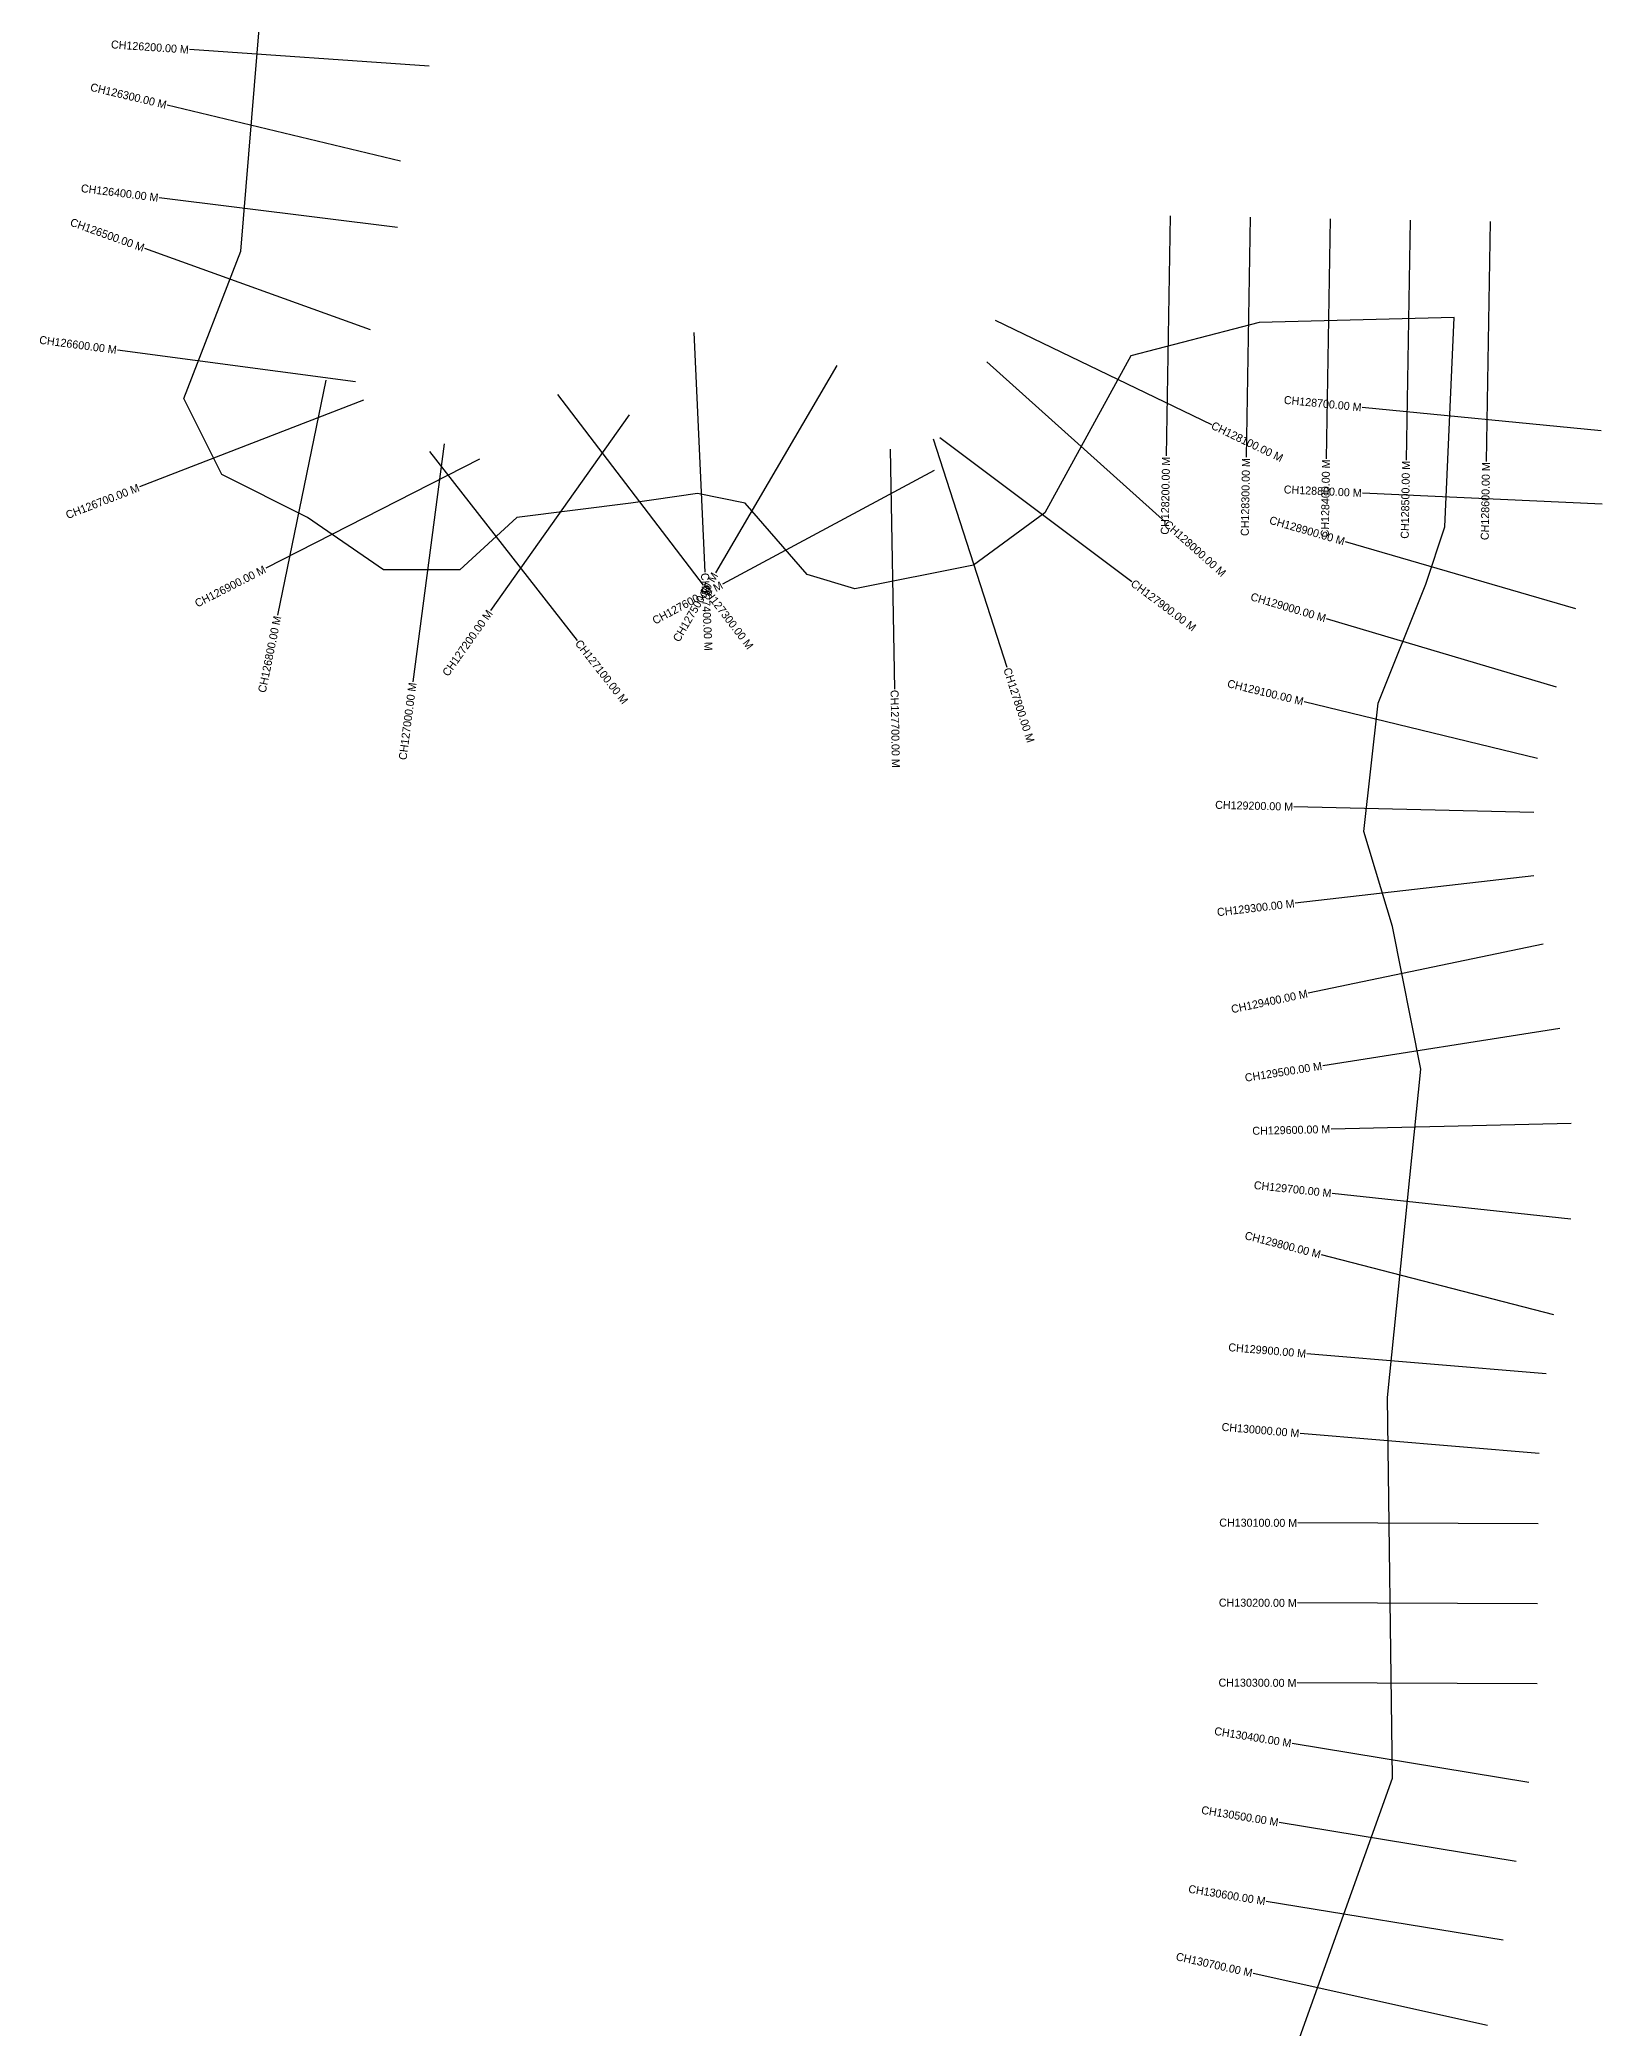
# Model space of a CAD drawing. Header units: metres. Extents: x 266353 to 279238, y 2116409 to 2127268.
# Drawn here: x 266536 to 268488, y 2121840 to 2124325 of the extents above; entities that cross this region are included whole.
import ezdxf
from ezdxf.enums import TextEntityAlignment as Align

# ---------------------------------------------------------------- set-up
doc = ezdxf.new("R2010")
doc.units = ezdxf.units.M
for name, color, linetype in [('CS', 134, 'Continuous'), ('CSMark', 6, 'Continuous'), ('village', 3, 'Continuous')]:
    doc.layers.add(name, color=color, linetype=linetype)

msp = doc.modelspace()

# ---------------------------------------------------------------- linework, layer by layer
at = {"layer": 'CS'}
for p, q in [((267022.1, 2124292.2), (266722.8, 2124312.8)), ((266986.5, 2124173.6), (266694.8, 2124243.5)), ((266982.5, 2124090.4), (266684.8, 2124127.6)), ((267948.2, 2124104.9), (267943.1, 2123804.9)), ((268048.2, 2124103.2), (268043.1, 2123803.2)), ((268148.2, 2124101.5), (268143.1, 2123801.5)), ((268248.2, 2124099.8), (268243.1, 2123799.8)), ((268348.1, 2124098.1), (268343, 2123798.1)), ((266948.9, 2123962.4), (266666.7, 2124064.3)), ((267729.6, 2123974.8), (267999.8, 2123844.3)), ((266930, 2123897.6), (266632.6, 2123937.3)), ((267353.1, 2123959.4), (267366.8, 2123659.7)), ((267531.6, 2123917.8), (267380.1, 2123658.9)), ((267719, 2123922.5), (267942.5, 2123722.3)), ((266893.1, 2123899.5), (266832.8, 2123605.7)), ((266940, 2123874.8), (266660.4, 2123766.2)), ((267182.5, 2123881.8), (267364.5, 2123643.3)), ((268487, 2123836.4), (268188.4, 2123865.6)), ((267272.3, 2123856.3), (267098.8, 2123611.6)), ((267040.9, 2123820), (267001.7, 2123522.6)), ((267598.4, 2123813.4), (267603.7, 2123513.5)), ((267651.9, 2123826.3), (267744.1, 2123540.8)), ((267660.2, 2123827.9), (267900.2, 2123647.9)), ((267085.1, 2123801.1), (266817.9, 2123664.6)), ((267022.5, 2123810.6), (267207.2, 2123574.2)), ((267653.3, 2123786.6), (267388.9, 2123644.8)), ((268488.2, 2123744.5), (268188.5, 2123758.6)), ((268455.2, 2123613.9), (268167.2, 2123697.7)), ((268431.2, 2123516), (268143.6, 2123601.5)), ((268407.2, 2123426.8), (268115.6, 2123497.6)), ((268402.8, 2123359.2), (268102.9, 2123366.4)), ((268402.6, 2123280.2), (268104.6, 2123245.8)), ((268414.6, 2123194.8), (268120.9, 2123133.3)), ((268435.3, 2123089.3), (268138.9, 2123042.7)), ((268449.2, 2122970.3), (268149.3, 2122963.5)), ((268449.1, 2122850.9), (268150.8, 2122883.1)), ((268427.6, 2122731.3), (268137.2, 2122806.4)), ((268418.1, 2122657.4), (268119.1, 2122682.7)), ((268409.6, 2122557.8), (268110.7, 2122583.1)), ((268408, 2122469.9), (268108, 2122471.2)), ((268407.5, 2122369.9), (268107.5, 2122371.2)), ((268407.1, 2122269.9), (268107.1, 2122271.2)), ((268396.7, 2122146.9), (268100.7, 2122195.5)), ((268380.5, 2122048.2), (268084.5, 2122096.8)), ((268364.3, 2121949.6), (268068.3, 2121998.1)), ((268344.7, 2121842.9), (268051.9, 2121908.1))]:
    msp.add_line(p, q, dxfattribs=at)
at = {"layer": 'village', "color": 3, "true_color": 0x00ff00}
msp.add_polyline3d([(267904.8, 2121254.1, 0), (268226, 2122152.1, 0), (268220, 2122627.8, 0), (268261.7, 2123038.2, 0), (268226, 2123216.6, 0), (268190.3, 2123335.5, 0), (268208.1, 2123496.1, 0), (268267.6, 2123644.8, 0), (268291.4, 2123716.2, 0), (268303.3, 2123977.8, 0), (268059.5, 2123971.9, 0), (267898.9, 2123930.2, 0), (267791.8, 2123734, 0), (267702.6, 2123668.6, 0), (267554, 2123638.8, 0), (267494.5, 2123656.7, 0), (267417.2, 2123745.9, 0), (267357.7, 2123757.8, 0), (267274.4, 2123745.9, 0), (267131.7, 2123728, 0), (267060.4, 2123662.6, 0), (266965.2, 2123662.6, 0), (266870, 2123728, 0), (266763, 2123781.6, 0), (266715.4, 2123876.7, 0), (266786.8, 2124061.1, 0), (266810.6, 2124348.9, 0)], dxfattribs=at)

# ---------------------------------------------------------------- texts
at = {"layer": 'CSMark'}
for s, rotation, p in [('CH126200.00 M', 356.0704, (266721.8, 2124312.8)), ('CH126300.00 M', 346.5308, (266693.8, 2124243.7)), ('CH126400.00 M', 352.8842, (266683.8, 2124127.7)), ('CH126500.00 M', 340.1346, (266665.8, 2124064.7)), ('CH126600.00 M', 352.4008, (266631.6, 2123937.4)), ('CH128700.00 M', 354.4204, (268187.4, 2123865.7)), ('CH128200.00 M', 89.0251, (267943.1, 2123803.9)), ('CH128300.00 M', 89.0251, (268043.1, 2123802.2)), ('CH128400.00 M', 89.0251, (268143.1, 2123800.5)), ('CH128500.00 M', 89.0251, (268243, 2123798.8)), ('CH128600.00 M', 89.0251, (268343, 2123797.1)), ('CH126700.00 M', 21.213, (266659.4, 2123765.8)), ('CH128800.00 M', 357.315, (268187.6, 2123758.6)), ('CH128900.00 M', 343.774, (268166.2, 2123698)), ('CH126900.00 M', 27.0659, (266817, 2123664.1)), ('CH127600.00 M', 28.2085, (267388, 2123644.3)), ('CH127500.00 M', 59.6683, (267379.6, 2123658)), ('CH129000.00 M', 343.4534, (268142.6, 2123601.8)), ('CH126800.00 M', 78.3969, (266832.6, 2123604.7)), ('CH127200.00 M', 54.6554, (267098.2, 2123610.8)), ('CH127000.00 M', 82.4988, (267001.6, 2123521.6)), ('CH129100.00 M', 346.3428, (268114.7, 2123497.9)), ('CH129200.00 M', 358.62, (268101.9, 2123366.5)), ('CH129300.00 M', 6.5932, (268103.6, 2123245.7)), ('CH129400.00 M', 11.8291, (268119.9, 2123133.1)), ('CH129500.00 M', 8.9179, (268137.9, 2123042.6)), ('CH129600.00 M', 1.2836, (268148.3, 2122963.5)), ('CH129700.00 M', 353.8304, (268149.8, 2122883.2)), ('CH129800.00 M', 345.4954, (268136.2, 2122806.6)), ('CH129900.00 M', 355.1641, (268118.1, 2122682.8)), ('CH130000.00 M', 355.1641, (268109.7, 2122583.2)), ('CH130100.00 M', 359.7451, (268107, 2122471.2)), ('CH130200.00 M', 359.7451, (268106.5, 2122371.2)), ('CH130300.00 M', 359.7451, (268106.1, 2122271.2)), ('CH130400.00 M', 350.6879, (268099.7, 2122195.6)), ('CH130500.00 M', 350.6879, (268083.5, 2122096.9)), ('CH130600.00 M', 350.6879, (268067.3, 2121998.3)), ('CH130700.00 M', 347.4356, (268050.9, 2121908.4))]:
    msp.add_text(s, height=10, rotation=rotation, dxfattribs=at).set_placement(p, align=Align.MIDDLE_RIGHT)
for s, rotation, p in [('CH128100.00 M', 334.2193, (268000.7, 2123843.9)), ('CH128000.00 M', 318.1479, (267943.2, 2123721.7)), ('CH127400.00 M', 272.6209, (267366.9, 2123658.7)), ('CH127300.00 M', 307.3396, (267365.1, 2123642.5)), ('CH127900.00 M', 323.1301, (267901, 2123647.3)), ('CH127100.00 M', 307.9933, (267207.8, 2123573.4)), ('CH127800.00 M', 287.8867, (267744.4, 2123539.8)), ('CH127700.00 M', 271.0187, (267603.8, 2123512.5))]:
    msp.add_text(s, height=10, rotation=rotation, dxfattribs=at).set_placement(p, align=Align.MIDDLE_LEFT)

doc.saveas('drawing.dxf')
